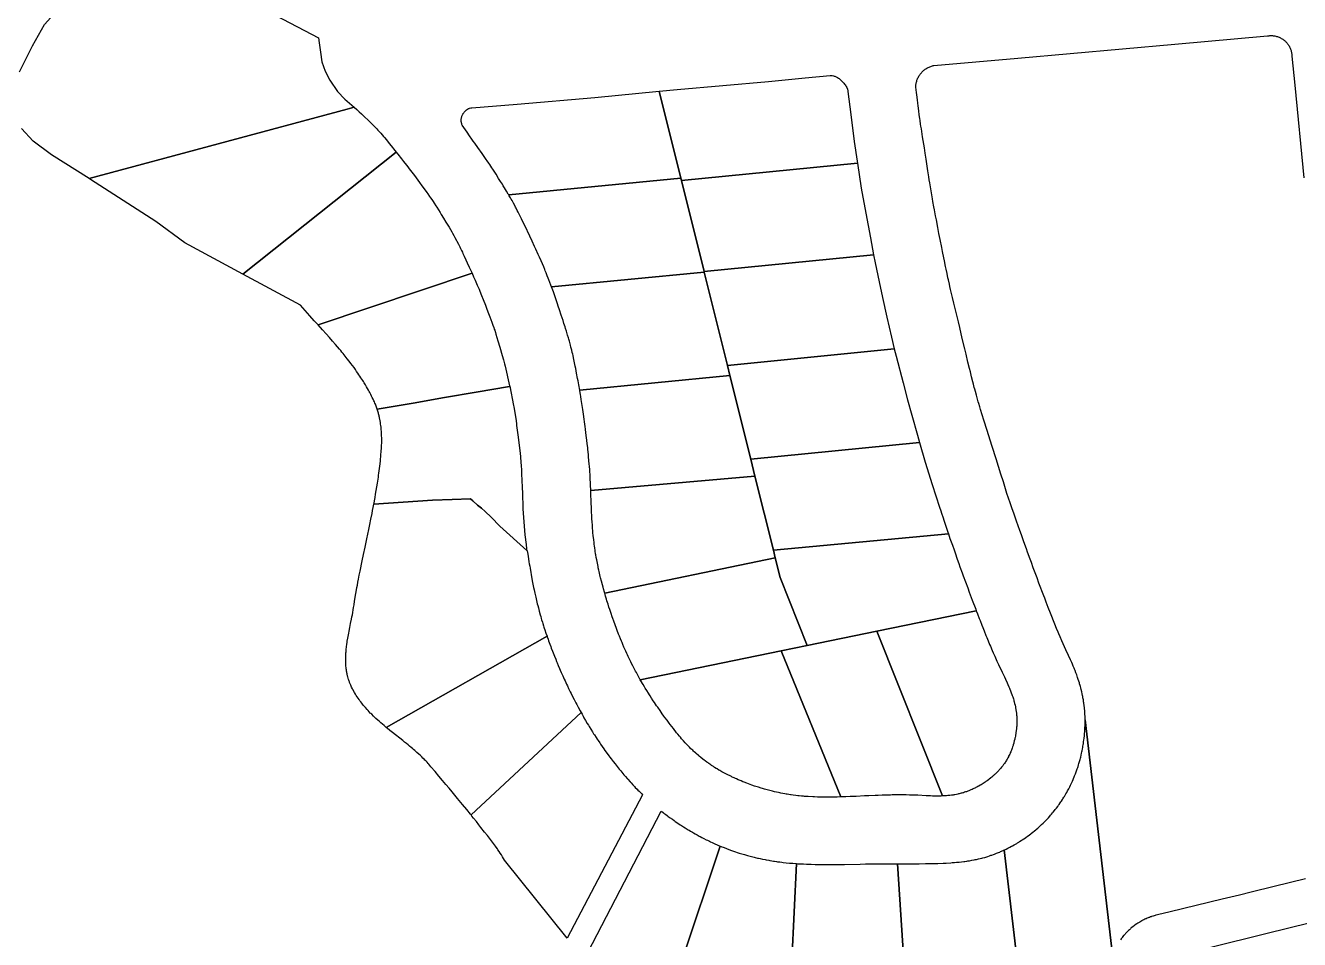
# Model space of a CAD drawing. Header units: metres. Extents: x 3 to 1005126, y 39 to 4383651.
# Drawn here: x 478113.9 to 478412.4, y 4366300.4 to 4366514.5 of the extents above; entities that cross this region are included whole.
import ezdxf

# ---------------------------------------------------------------- set-up
doc = ezdxf.new("R2010")
doc.units = ezdxf.units.M
doc.header["$MEASUREMENT"] = 0
doc.layers.add('TM_Llucmajor', color=7, linetype='Continuous')

msp = doc.modelspace()

# ---------------------------------------------------------------- linework, layer by layer
at = {"layer": 'TM_Llucmajor', "linetype": 'Continuous', "flags": 128}
for points in [[(478112.55, 4366503.67), (478115.55, 4366509.74), (478118.37, 4366514.74), (478123.51, 4366520.48), (478129.01, 4366525.66), (478133.28, 4366528.74), (478138.19, 4366531.25), (478140.49, 4366532.68), (478140.97, 4366533.46), (478182.6, 4366511.63), (478182.69, 4366510.42), (478183.04, 4366508.25), (478183.38, 4366506), (478184.16, 4366503.83), (478185.2, 4366501.66), (478187.03, 4366499.06), (478188.76, 4366497.24), (478190.95, 4366495.36), (478189.3, 4366494.91), (478128.89, 4366478.62), (478128.89, 4366478.62), (478120.06, 4366484.21), (478115.77, 4366487.42), (478113, 4366490.38)], [(478368.6, 4366296.74), (478362.14, 4366351.85), (478362.14, 4366352.01), (478362.14, 4366352.27), (478362.13, 4366352.65), (478362.11, 4366353.04), (478362.1, 4366353.23), (478362.07, 4366353.74), (478362.05, 4366354), (478362.02, 4366354.38), (478361.98, 4366354.77), (478361.96, 4366354.96), (478361.91, 4366355.34), (478361.88, 4366355.53), (478361.84, 4366355.82), (478361.81, 4366356.06), (478361.74, 4366356.53), (478361.65, 4366357), (478361.59, 4366357.31), (478361.55, 4366357.52), (478361.46, 4366357.94), (478361.36, 4366358.4), (478361.23, 4366358.92), (478361.13, 4366359.33), (478361.05, 4366359.64), (478360.99, 4366359.84), (478360.87, 4366360.25), (478360.81, 4366360.46), (478360.68, 4366360.86), (478360.55, 4366361.27), (478360.46, 4366361.54), (478360.4, 4366361.72), (478360.28, 4366362.07), (478360.18, 4366362.33), (478359.99, 4366362.85), (478359.79, 4366363.36), (478359.66, 4366363.7), (478359.56, 4366363.92), (478359.38, 4366364.38), (478359.16, 4366364.88), (478359.01, 4366365.22), (478358.72, 4366365.89), (478358.26, 4366366.9), (478357.66, 4366368.23), (478357.35, 4366368.9), (478356.72, 4366370.34), (478356.3, 4366371.31), (478356.02, 4366371.95), (478355.84, 4366372.38), (478355.48, 4366373.25), (478355.08, 4366374.22), (478354.04, 4366376.82), (478353.53, 4366378.12), (478353.02, 4366379.43), (478352.69, 4366380.3), (478352.46, 4366380.88), (478352.02, 4366382.05), (478351.8, 4366382.65), (478351.34, 4366383.86), (478350.9, 4366385.06), (478350.6, 4366385.86), (478350, 4366387.47), (478349.56, 4366388.68), (478349.27, 4366389.48), (478348.68, 4366391.1), (478348.39, 4366391.9), (478347.81, 4366393.52), (478347.23, 4366395.13), (478346.85, 4366396.21), (478346.09, 4366398.36), (478345.42, 4366400.28), (478345.08, 4366401.24), (478344.58, 4366402.69), (478343.84, 4366404.85), (478343, 4366407.55), (478342.44, 4366409.35), (478341.31, 4366412.94), (478340.39, 4366415.9), (478339.93, 4366417.38), (478339.23, 4366419.59), (478338.45, 4366422.04), (478338.06, 4366423.27), (478337.68, 4366424.5), (478337.49, 4366425.12), (478337.24, 4366425.94), (478337.12, 4366426.35), (478336.94, 4366426.97), (478336.68, 4366427.9), (478336.44, 4366428.75), (478336.29, 4366429.32), (478336.19, 4366429.71), (478335.99, 4366430.47), (478335.84, 4366431.04), (478335.55, 4366432.19), (478335.27, 4366433.34), (478335.08, 4366434.1), (478334.71, 4366435.64), (478334.26, 4366437.48), (478333.97, 4366438.71), (478333.38, 4366441.17), (478332.77, 4366443.75), (478332.46, 4366445.04), (478332.46, 4366445.04), (478332, 4366446.97), (478331.39, 4366449.48), (478331.08, 4366450.74), (478330.79, 4366452), (478330.64, 4366452.62), (478330.47, 4366453.37), (478330.36, 4366453.87), (478330.13, 4366454.88), (478330.02, 4366455.38), (478329.81, 4366456.38), (478329.6, 4366457.38), (478329.46, 4366458.05), (478329.18, 4366459.39), (478329.04, 4366460.1), (478328.76, 4366461.52), (478328.57, 4366462.47), (478328.2, 4366464.36), (478327.92, 4366465.78), (478327.66, 4366467.16), (478327.3, 4366469), (478327.12, 4366469.92), (478326.86, 4366471.3), (478326.73, 4366471.99), (478326.5, 4366473.24), (478326.39, 4366473.87), (478326.22, 4366474.82), (478326.06, 4366475.76), (478325.98, 4366476.24), (478325.82, 4366477.18), (478325.74, 4366477.66), (478325.63, 4366478.37), (478325.52, 4366479.06), (478325.32, 4366480.45), (478324.91, 4366483.22), (478324.77, 4366484.14), (478324.7, 4366484.61), (478324.5, 4366485.86), (478324.09, 4366488.38), (478323.89, 4366489.63), (478323.79, 4366490.26), (478323.69, 4366490.93), (478323.62, 4366491.37), (478323.5, 4366492.26), (478323.44, 4366492.71), (478323.31, 4366493.6), (478323.2, 4366494.49), (478323.04, 4366495.68), (478322.96, 4366496.28), (478322.86, 4366497.11), (478322.71, 4366498.23), (478322.64, 4366498.78), (478322.48, 4366500.04), (478322.49, 4366500.24), (478322.51, 4366500.45), (478322.53, 4366500.65), (478322.56, 4366500.86), (478322.6, 4366501.06), (478322.65, 4366501.26), (478322.7, 4366501.46), (478322.77, 4366501.66), (478322.84, 4366501.85), (478322.92, 4366502.04), (478323, 4366502.23), (478323.09, 4366502.41), (478323.19, 4366502.59), (478323.3, 4366502.77), (478323.41, 4366502.94), (478323.53, 4366503.1), (478323.66, 4366503.27), (478323.79, 4366503.43), (478323.93, 4366503.58), (478324.07, 4366503.72), (478324.22, 4366503.87), (478324.38, 4366504), (478324.54, 4366504.13), (478324.7, 4366504.25), (478324.87, 4366504.37), (478325.05, 4366504.48), (478325.23, 4366504.58), (478325.41, 4366504.68), (478325.59, 4366504.76), (478325.78, 4366504.85), (478325.98, 4366504.92), (478326.17, 4366504.99), (478326.37, 4366505.04), (478326.57, 4366505.1), (478326.7, 4366505.13), (478346.42, 4366506.81), (478383.13, 4366510.1), (478404.85, 4366512.06), (478405.04, 4366512.09), (478405.24, 4366512.11), (478405.44, 4366512.12), (478405.64, 4366512.13), (478405.84, 4366512.13), (478406.03, 4366512.12), (478406.23, 4366512.1), (478406.43, 4366512.07), (478406.62, 4366512.04), (478406.82, 4366512), (478407.01, 4366511.95), (478407.2, 4366511.89), (478407.39, 4366511.82), (478407.57, 4366511.75), (478407.75, 4366511.67), (478407.93, 4366511.59), (478408.11, 4366511.49), (478408.28, 4366511.39), (478408.44, 4366511.28), (478408.6, 4366511.17), (478408.76, 4366511.05), (478408.92, 4366510.92), (478409.06, 4366510.79), (478409.2, 4366510.65), (478409.34, 4366510.5), (478409.47, 4366510.35), (478409.59, 4366510.2), (478409.71, 4366510.04), (478409.82, 4366509.87), (478409.92, 4366509.7), (478410.02, 4366509.53), (478410.11, 4366509.36), (478410.2, 4366509.17), (478410.27, 4366508.99), (478410.34, 4366508.8), (478410.4, 4366508.62), (478410.45, 4366508.42), (478410.5, 4366508.23), (478410.53, 4366508.04), (478410.56, 4366507.84), (478410.58, 4366507.64), (478410.6, 4366507.44), (478410.6, 4366507.32), (478411.27, 4366500.5), (478413.41, 4366478.83)], [(478346.26, 4366295.34), (478343.21, 4366321.33), (478343.21, 4366321.33), (478343.48, 4366321.46), (478343.67, 4366321.55), (478344.06, 4366321.74), (478344.35, 4366321.89), (478344.55, 4366321.99), (478344.93, 4366322.2), (478345.12, 4366322.3), (478345.5, 4366322.51), (478345.87, 4366322.73), (478346.12, 4366322.87), (478346.29, 4366322.97), (478346.62, 4366323.17), (478346.81, 4366323.29), (478347.18, 4366323.53), (478347.43, 4366323.7), (478347.76, 4366323.92), (478347.92, 4366324.03), (478348.29, 4366324.28), (478348.65, 4366324.54), (478348.83, 4366324.67), (478349.1, 4366324.87), (478349.45, 4366325.14), (478349.63, 4366325.28), (478349.89, 4366325.49), (478350.28, 4366325.8), (478350.62, 4366326.09), (478350.79, 4366326.23), (478351.04, 4366326.45), (478351.42, 4366326.78), (478351.78, 4366327.12), (478351.97, 4366327.29), (478352.29, 4366327.6), (478352.45, 4366327.76), (478352.68, 4366327.99), (478353.03, 4366328.35), (478353.38, 4366328.72), (478353.54, 4366328.9), (478353.88, 4366329.27), (478354.05, 4366329.46), (478354.29, 4366329.74), (478354.53, 4366330.02), (478354.68, 4366330.21), (478354.99, 4366330.59), (478355.14, 4366330.78), (478355.44, 4366331.16), (478355.73, 4366331.55), (478355.92, 4366331.82), (478356.05, 4366331.99), (478356.3, 4366332.35), (478356.48, 4366332.61), (478356.6, 4366332.79), (478356.84, 4366333.16), (478356.95, 4366333.34), (478357.18, 4366333.7), (478357.29, 4366333.87), (478357.48, 4366334.2), (478357.63, 4366334.45), (478357.85, 4366334.82), (478358.06, 4366335.2), (478358.16, 4366335.39), (478358.31, 4366335.68), (478358.54, 4366336.11), (478358.73, 4366336.5), (478358.83, 4366336.69), (478358.96, 4366336.98), (478359.17, 4366337.43), (478359.37, 4366337.87), (478359.46, 4366338.1), (478359.61, 4366338.45), (478359.7, 4366338.68), (478359.89, 4366339.15), (478359.98, 4366339.39), (478360.15, 4366339.87), (478360.32, 4366340.35), (478360.43, 4366340.67), (478360.5, 4366340.88), (478360.63, 4366341.31), (478360.71, 4366341.56), (478360.85, 4366342.04), (478360.98, 4366342.53), (478361.07, 4366342.86), (478361.12, 4366343.08), (478361.23, 4366343.52), (478361.34, 4366344.01), (478361.41, 4366344.34), (478361.46, 4366344.56), (478361.54, 4366345.01), (478361.6, 4366345.34), (478361.64, 4366345.56), (478361.72, 4366346.01), (478361.75, 4366346.23), (478361.81, 4366346.68), (478361.87, 4366347.12), (478361.91, 4366347.42), (478361.93, 4366347.62), (478361.98, 4366348.02), (478362.02, 4366348.48), (478362.04, 4366348.71), (478362.06, 4366349.05), (478362.1, 4366349.56), (478362.12, 4366350.08), (478362.13, 4366350.34), (478362.14, 4366350.85), (478362.15, 4366351.11), (478362.15, 4366351.49), (478362.14, 4366351.85), (478368.6, 4366296.74)], [(478244.66, 4366295.34), (478262.85, 4366330.46), (478262.99, 4366330.37), (478263.29, 4366330.13), (478263.49, 4366329.98), (478263.9, 4366329.66), (478264.21, 4366329.43), (478264.42, 4366329.28), (478264.83, 4366328.97), (478265.46, 4366328.52), (478265.88, 4366328.23), (478266.16, 4366328.03), (478266.73, 4366327.64), (478267.32, 4366327.26), (478267.61, 4366327.06), (478268.06, 4366326.78), (478268.5, 4366326.49), (478268.73, 4366326.36), (478269.18, 4366326.08), (478269.41, 4366325.94), (478269.75, 4366325.74), (478270.2, 4366325.47), (478270.43, 4366325.34), (478270.78, 4366325.14), (478271.3, 4366324.86), (478271.76, 4366324.6), (478272, 4366324.48), (478272.35, 4366324.29), (478272.87, 4366324.02), (478273.4, 4366323.75), (478273.67, 4366323.62), (478274.15, 4366323.39), (478274.39, 4366323.28), (478274.75, 4366323.11), (478275.29, 4366322.86), (478276.1, 4366322.5), (478276.69, 4366322.25), (478267.69, 4366295.34)], [(478267.69, 4366295.34), (478276.69, 4366322.25), (478276.92, 4366322.15), (478277.05, 4366322.1), (478277.34, 4366321.98), (478277.98, 4366321.73), (478278.31, 4366321.6), (478279.29, 4366321.24), (478279.53, 4366321.15), (478280.03, 4366320.98), (478280.27, 4366320.9), (478280.65, 4366320.77), (478281.14, 4366320.61), (478281.39, 4366320.53), (478281.76, 4366320.42), (478282.33, 4366320.25), (478282.83, 4366320.1), (478283.08, 4366320.03), (478284.03, 4366319.78), (478284.6, 4366319.64), (478284.88, 4366319.57), (478285.39, 4366319.45), (478285.64, 4366319.39), (478286.02, 4366319.3), (478286.6, 4366319.18), (478287.17, 4366319.07), (478287.46, 4366319.01), (478288.04, 4366318.91), (478288.33, 4366318.86), (478288.76, 4366318.79), (478289.13, 4366318.73), (478289.38, 4366318.69), (478289.88, 4366318.62), (478290.13, 4366318.58), (478290.62, 4366318.52), (478291.12, 4366318.46), (478291.45, 4366318.42), (478292.12, 4366318.35), (478292.87, 4366318.28), (478293.37, 4366318.23), (478293.7, 4366318.21), (478294.37, 4366318.16), (478294.57, 4366318.14), (478293.45, 4366295.34)], [(478319.66, 4366295.34), (478318.24, 4366318.09), (478318.24, 4366318.09), (478318.55, 4366318.09), (478319.46, 4366318.09), (478320.99, 4366318.09), (478322.51, 4366318.1), (478323.28, 4366318.11), (478324.8, 4366318.13), (478325.57, 4366318.15), (478326.71, 4366318.18), (478327.68, 4366318.2), (478328.88, 4366318.25), (478329.6, 4366318.28), (478330.68, 4366318.34), (478331.04, 4366318.37), (478331.58, 4366318.41), (478332.06, 4366318.45), (478332.3, 4366318.48), (478332.66, 4366318.51), (478333.2, 4366318.57), (478333.73, 4366318.63), (478334, 4366318.67), (478334.48, 4366318.74), (478334.71, 4366318.77), (478335.07, 4366318.83), (478335.6, 4366318.92), (478336.13, 4366319.02), (478336.39, 4366319.07), (478336.74, 4366319.14), (478336.92, 4366319.18), (478337.18, 4366319.24), (478337.58, 4366319.33), (478337.93, 4366319.42), (478338.16, 4366319.48), (478338.63, 4366319.61), (478338.86, 4366319.68), (478339.33, 4366319.82), (478339.79, 4366319.97), (478340.1, 4366320.08), (478340.3, 4366320.14), (478340.71, 4366320.29), (478340.94, 4366320.38), (478341.39, 4366320.55), (478341.84, 4366320.73), (478342.14, 4366320.86), (478342.34, 4366320.94), (478342.97, 4366321.22), (478343.21, 4366321.33), (478346.26, 4366295.34)], [(478293.45, 4366295.34), (478294.57, 4366318.14), (478294.87, 4366318.12), (478294.94, 4366318.12), (478295.2, 4366318.1), (478295.87, 4366318.07), (478296.21, 4366318.05), (478296.88, 4366318.02), (478297.54, 4366318), (478297.99, 4366317.99), (478298.88, 4366317.96), (478299.34, 4366317.96), (478300.26, 4366317.94), (478303.02, 4366317.94), (478303.94, 4366317.95), (478304.55, 4366317.95), (478305.77, 4366317.97), (478309.44, 4366318.03), (478310.67, 4366318.05), (478311.28, 4366318.05), (478311.85, 4366318.06), (478312.99, 4366318.07), (478314.13, 4366318.07), (478316.42, 4366318.08), (478318.24, 4366318.09), (478319.66, 4366295.34)], [(478413.74, 4366314.54), (478406.45, 4366312.76), (478401.04, 4366311.44), (478398.34, 4366310.78), (478394.28, 4366309.79), (478388.2, 4366308.32), (478382.11, 4366306.84), (478379.07, 4366306.11), (478378.74, 4366306.03), (478378.58, 4366305.99), (478378.34, 4366305.92), (478378.1, 4366305.85), (478377.98, 4366305.81), (478377.74, 4366305.74), (478377.62, 4366305.7), (478377.44, 4366305.64), (478377.21, 4366305.55), (478377.09, 4366305.51), (478376.92, 4366305.44), (478376.66, 4366305.34), (478376.44, 4366305.24), (478376.32, 4366305.19), (478376.15, 4366305.11), (478375.9, 4366304.99), (478375.66, 4366304.86), (478375.53, 4366304.8), (478375.41, 4366304.73), (478375.18, 4366304.6), (478374.94, 4366304.46), (478374.78, 4366304.36), (478374.68, 4366304.3), (478374.48, 4366304.17), (478374.25, 4366304.02), (478374.1, 4366303.92), (478373.8, 4366303.7), (478373.66, 4366303.6), (478373.37, 4366303.37), (478373.08, 4366303.14), (478372.9, 4366302.98), (478372.77, 4366302.88), (478372.53, 4366302.66), (478372.32, 4366302.46), (478372.21, 4366302.36), (478372.06, 4366302.21), (478371.83, 4366301.98), (478371.61, 4366301.74), (478371.5, 4366301.62), (478371.28, 4366301.38), (478371.17, 4366301.26), (478371.02, 4366301.07), (478370.81, 4366300.82), (478370.72, 4366300.69), (478370.57, 4366300.49), (478370.42, 4366300.29)], [(478378.68, 4366295.34), (478404.48, 4366301.73), (478425.45, 4366306.91)]]:
    msp.add_lwpolyline(points, dxfattribs=at)
for points in [[(478267.47, 4366478.7), (478262.4, 4366499.11), (478266.61, 4366499.52), (478287.96, 4366501.37), (478296.58, 4366502.26), (478302.41, 4366502.78), (478302.57, 4366502.78), (478302.74, 4366502.77), (478302.9, 4366502.75), (478303.22, 4366502.69), (478303.38, 4366502.65), (478303.54, 4366502.6), (478303.7, 4366502.54), (478303.85, 4366502.48), (478304, 4366502.4), (478304.14, 4366502.33), (478304.42, 4366502.15), (478304.55, 4366502.05), (478304.68, 4366501.94), (478304.92, 4366501.72), (478304.99, 4366501.63), (478305.16, 4366501.48), (478305.32, 4366501.31), (478305.64, 4366500.95), (478305.79, 4366500.77), (478305.93, 4366500.58), (478306.07, 4366500.38), (478306.2, 4366500.18), (478306.32, 4366499.98), (478306.44, 4366499.77), (478306.51, 4366499.63), (478307.33, 4366493.02), (478308.05, 4366487.29), (478308.74, 4366482.69), (478308.81, 4366482.25), (478267.6, 4366478.17), (478267.47, 4366478.7)], [(478227.14, 4366474.79), (478227.04, 4366474.97), (478226.6, 4366475.72), (478226.15, 4366476.46), (478225.84, 4366476.96), (478225.64, 4366477.29), (478225.23, 4366477.94), (478224.77, 4366478.67), (478224.16, 4366479.63), (478223.85, 4366480.12), (478223.39, 4366480.83), (478223.15, 4366481.19), (478222.68, 4366481.91), (478222.44, 4366482.26), (478222.08, 4366482.79), (478221.84, 4366483.14), (478220.88, 4366484.52), (478219.9, 4366485.89), (478219.17, 4366486.92), (478218.81, 4366487.43), (478218.52, 4366487.84), (478217.95, 4366488.66), (478217.38, 4366489.49), (478216.24, 4366491.14), (478216.18, 4366491.28), (478216.13, 4366491.43), (478216.02, 4366492.03), (478216.01, 4366492.18), (478216.01, 4366492.34), (478216.01, 4366492.49), (478216.03, 4366492.64), (478216.05, 4366492.8), (478216.08, 4366492.95), (478216.12, 4366493.1), (478216.16, 4366493.24), (478216.22, 4366493.38), (478216.28, 4366493.53), (478216.35, 4366493.66), (478216.42, 4366493.8), (478216.5, 4366493.93), (478216.59, 4366494.05), (478216.69, 4366494.17), (478216.79, 4366494.29), (478216.9, 4366494.4), (478216.97, 4366494.47), (478217.07, 4366494.57), (478217.17, 4366494.66), (478217.27, 4366494.74), (478217.49, 4366494.9), (478217.73, 4366495.02), (478217.86, 4366495.07), (478217.98, 4366495.12), (478218.24, 4366495.18), (478218.38, 4366495.2), (478218.51, 4366495.22), (478229.09, 4366496.06), (478247.33, 4366497.65), (478262.4, 4366499.11), (478267.47, 4366478.7), (478227.14, 4366474.79)], [(478164.87, 4366456.24), (478151.24, 4366463.58), (478144.46, 4366468.57), (478129.17, 4366478.44), (478128.89, 4366478.62), (478189.3, 4366494.91), (478190.95, 4366495.36), (478191.55, 4366494.82), (478191.82, 4366494.57), (478192.1, 4366494.3), (478192.67, 4366493.78), (478193.23, 4366493.24), (478194.34, 4366492.16), (478194.98, 4366491.53), (478195.29, 4366491.21), (478195.76, 4366490.74), (478196.23, 4366490.26), (478196.46, 4366490.01), (478196.76, 4366489.68), (478196.91, 4366489.52), (478197.14, 4366489.27), (478197.47, 4366488.9), (478197.82, 4366488.5), (478198.04, 4366488.24), (478198.49, 4366487.7), (478199.15, 4366486.89), (478199.59, 4366486.34), (478200.46, 4366485.24), (478200.76, 4366484.86), (478164.87, 4366456.24)], [(478182.47, 4366444.34), (478181.56, 4366445.34), (478180.54, 4366446.48), (478180.01, 4366447.08), (478179.47, 4366447.69), (478178.91, 4366448.32), (478178.34, 4366448.98), (478164.87, 4366456.24), (478200.76, 4366484.86), (478201.14, 4366484.38), (478202.05, 4366483.23), (478202.51, 4366482.65), (478203.19, 4366481.78), (478203.52, 4366481.35), (478203.83, 4366480.95), (478204.44, 4366480.15), (478205.04, 4366479.35), (478205.44, 4366478.82), (478206.23, 4366477.75), (478206.81, 4366476.96), (478207.1, 4366476.56), (478207.96, 4366475.36), (478208.17, 4366475.06), (478208.6, 4366474.46), (478208.8, 4366474.16), (478209.12, 4366473.7), (478209.43, 4366473.23), (478209.64, 4366472.91), (478210.05, 4366472.28), (478210.26, 4366471.96), (478210.66, 4366471.32), (478211.06, 4366470.67), (478211.33, 4366470.24), (478211.86, 4366469.38), (478212.43, 4366468.42), (478212.72, 4366467.94), (478213.15, 4366467.22), (478213.78, 4366466.14), (478213.94, 4366465.86), (478214.25, 4366465.29), (478214.49, 4366464.86), (478215.34, 4366463.26), (478215.67, 4366462.61), (478215.84, 4366462.28), (478216.08, 4366461.79), (478216.28, 4366461.36), (478216.42, 4366461.07), (478216.69, 4366460.49), (478217.09, 4366459.62), (478217.43, 4366458.88), (478217.89, 4366457.87), (478218.53, 4366456.45), (478182.47, 4366444.34)], [(478272.9, 4366456.87), (478267.6, 4366478.17), (478308.81, 4366482.25), (478309.72, 4366476.41), (478310.76, 4366470.56), (478311.85, 4366464.77), (478312.61, 4366460.73), (478272.9, 4366456.87)], [(478237.16, 4366453.26), (478237.01, 4366453.68), (478236.56, 4366454.88), (478236.4, 4366455.28), (478236.17, 4366455.88), (478235.89, 4366456.58), (478235.7, 4366457.04), (478235.57, 4366457.35), (478235.32, 4366457.96), (478234.72, 4366459.34), (478234.32, 4366460.26), (478234.04, 4366460.87), (478233.49, 4366462.08), (478233.2, 4366462.7), (478232.63, 4366463.94), (478232.05, 4366465.17), (478230.88, 4366467.63), (478230.37, 4366468.68), (478230.12, 4366469.2), (478229.73, 4366469.99), (478229.34, 4366470.77), (478229.14, 4366471.16), (478228.88, 4366471.67), (478228.74, 4366471.93), (478228.54, 4366472.32), (478228.23, 4366472.89), (478227.91, 4366473.46), (478227.7, 4366473.84), (478227.55, 4366474.09), (478227.26, 4366474.6), (478227.14, 4366474.79), (478267.47, 4366478.7), (478267.6, 4366478.17), (478272.9, 4366456.87), (478272.94, 4366456.72), (478237.16, 4366453.26)], [(478272.94, 4366456.72), (478272.9, 4366456.87), (478312.61, 4366460.73), (478312.95, 4366458.89), (478313.89, 4366454.45), (478314.72, 4366450.78), (478315.71, 4366446.19), (478316.78, 4366441.51), (478317.46, 4366438.77), (478278.37, 4366434.87), (478272.94, 4366456.72)], [(478227.31, 4366430.04), (478227.33, 4366429.95), (478219.5, 4366428.61), (478212.11, 4366427.31), (478204.72, 4366426.05), (478196.32, 4366424.61), (478196.25, 4366424.83), (478196.17, 4366425.07), (478196.08, 4366425.31), (478195.98, 4366425.55), (478195.89, 4366425.79), (478195.78, 4366426.04), (478195.67, 4366426.29), (478195.55, 4366426.55), (478195.35, 4366426.97), (478195.15, 4366427.38), (478195.01, 4366427.66), (478194.83, 4366428.02), (478194.57, 4366428.5), (478194.43, 4366428.77), (478194.26, 4366429.08), (478194.06, 4366429.43), (478193.83, 4366429.83), (478193.57, 4366430.28), (478193.26, 4366430.79), (478193.1, 4366431.06), (478192.92, 4366431.35), (478192.72, 4366431.65), (478192.52, 4366431.97), (478192.29, 4366432.31), (478192.05, 4366432.67), (478191.79, 4366433.06), (478191.51, 4366433.46), (478191.21, 4366433.89), (478190.89, 4366434.34), (478190.54, 4366434.82), (478190.16, 4366435.33), (478189.75, 4366435.86), (478189.31, 4366436.43), (478188.83, 4366437.03), (478188.32, 4366437.66), (478188.05, 4366437.99), (478187.77, 4366438.32), (478187.49, 4366438.66), (478186.99, 4366439.25), (478186.56, 4366439.75), (478185.87, 4366440.54), (478185.14, 4366441.38), (478184.35, 4366442.26), (478183.5, 4366443.2), (478182.47, 4366444.34), (478218.53, 4366456.45), (478218.92, 4366455.6), (478219.27, 4366454.84), (478219.44, 4366454.46), (478219.77, 4366453.7), (478219.93, 4366453.32), (478220.17, 4366452.74), (478220.38, 4366452.25), (478220.77, 4366451.26), (478221.15, 4366450.27), (478221.66, 4366448.94), (478221.92, 4366448.28), (478222.26, 4366447.39), (478222.73, 4366446.21), (478222.95, 4366445.62), (478223.18, 4366445.03), (478223.28, 4366444.73), (478223.44, 4366444.28), (478223.64, 4366443.71), (478223.76, 4366443.33), (478223.85, 4366443.08), (478224.01, 4366442.57), (478224.12, 4366442.19), (478224.36, 4366441.42), (478224.58, 4366440.65), (478225.02, 4366439.11), (478225.59, 4366437.16), (478225.87, 4366436.18), (478226.05, 4366435.53), (478226.14, 4366435.2), (478226.27, 4366434.71), (478227.31, 4366430.04)], [(478243.76, 4366429.06), (478243.54, 4366430.3), (478243.37, 4366431.21), (478243.26, 4366431.82), (478243.03, 4366433.04), (478242.82, 4366434.11), (478242.72, 4366434.65), (478242.56, 4366435.45), (478242.39, 4366436.26), (478242.3, 4366436.66), (478242.19, 4366437.19), (478242.13, 4366437.46), (478242.03, 4366437.86), (478241.89, 4366438.46), (478241.71, 4366439.16), (478241.59, 4366439.62), (478241.51, 4366439.94), (478241.34, 4366440.55), (478241.2, 4366441.02), (478241.11, 4366441.33), (478240.93, 4366441.94), (478240.65, 4366442.87), (478240.46, 4366443.48), (478240.33, 4366443.89), (478240.07, 4366444.71), (478239.87, 4366445.35), (478239.45, 4366446.62), (478239.02, 4366447.9), (478238.74, 4366448.75), (478238.54, 4366449.32), (478238.16, 4366450.45), (478237.59, 4366452.07), (478237.3, 4366452.87), (478237.16, 4366453.26), (478272.94, 4366456.72), (478278.37, 4366434.87), (478278.95, 4366432.53), (478243.76, 4366429.06)], [(478278.95, 4366432.53), (478278.37, 4366434.87), (478317.46, 4366438.77), (478317.88, 4366437.06), (478319.5, 4366430.75), (478320.56, 4366426.81), (478321.57, 4366423.18), (478322.86, 4366418.52), (478323.37, 4366416.79), (478283.83, 4366412.88), (478278.95, 4366432.53)], [(478246.36, 4366405.52), (478246.3, 4366406.91), (478246.28, 4366407.41), (478246.24, 4366408.17), (478246.2, 4366408.93), (478246.18, 4366409.3), (478246.14, 4366409.96), (478246.1, 4366410.39), (478246.04, 4366411.26), (478246.01, 4366411.7), (478245.93, 4366412.57), (478245.85, 4366413.44), (478245.8, 4366414.02), (478245.68, 4366415.17), (478245.63, 4366415.61), (478245.54, 4366416.47), (478245.43, 4366417.34), (478245.36, 4366417.92), (478245.22, 4366419.07), (478245.11, 4366419.94), (478245.03, 4366420.52), (478244.87, 4366421.67), (478244.79, 4366422.25), (478244.63, 4366423.4), (478244.46, 4366424.55), (478244.12, 4366426.86), (478244.01, 4366427.55), (478243.93, 4366428.01), (478243.78, 4366428.92), (478243.76, 4366429.06), (478278.95, 4366432.53), (478283.83, 4366412.88), (478284.82, 4366408.89), (478246.36, 4366405.52)], [(478227.33, 4366429.95), (478227.42, 4366429.97), (478228.29, 4366425.44), (478228.34, 4366425.13), (478228.84, 4366421.92), (478228.95, 4366421.12), (478228.99, 4366420.81), (478229.36, 4366418.02), (478229.8, 4366414.25), (478229.82, 4366414.07), (478229.86, 4366413.65), (478229.91, 4366413.02), (478229.96, 4366412.48), (478229.98, 4366412.12), (478230.03, 4366411.41), (478230.1, 4366410.34), (478230.14, 4366409.62), (478230.16, 4366409.14), (478230.21, 4366408.19), (478230.3, 4366406.03), (478230.34, 4366405.15), (478230.44, 4366401.26), (478230.89, 4366395.19), (478231.19, 4366392.88), (478231.31, 4366391.88), (478231.32, 4366391.76), (478231.34, 4366391.56), (478231.35, 4366391.51), (478225.05, 4366397.2), (478223.01, 4366399.27), (478221.64, 4366400.65), (478220.73, 4366401.38), (478219.79, 4366402.12), (478218.74, 4366403.1), (478218.2, 4366403.6), (478213.86, 4366403.45), (478209.27, 4366403.27), (478195.55, 4366402.37), (478195.58, 4366402.56), (478195.68, 4366403.1), (478195.82, 4366403.88), (478195.96, 4366404.7), (478196.1, 4366405.53), (478196.24, 4366406.4), (478196.38, 4366407.29), (478196.52, 4366408.21), (478196.59, 4366408.68), (478196.65, 4366409.16), (478196.72, 4366409.64), (478196.92, 4366411.26), (478196.98, 4366411.8), (478197.07, 4366412.53), (478197.11, 4366412.95), (478197.16, 4366413.43), (478197.21, 4366413.97), (478197.26, 4366414.6), (478197.28, 4366414.93), (478197.3, 4366415.29), (478197.32, 4366415.67), (478197.34, 4366416.08), (478197.37, 4366416.76), (478197.37, 4366417.72), (478197.37, 4366417.98), (478197.36, 4366418.25), (478197.35, 4366418.53), (478197.34, 4366418.82), (478197.32, 4366419.12), (478197.31, 4366419.43), (478197.28, 4366419.74), (478197.25, 4366420.07), (478197.22, 4366420.41), (478197.18, 4366420.75), (478197.13, 4366421.11), (478197.08, 4366421.48), (478197.02, 4366421.86), (478196.94, 4366422.25), (478196.9, 4366422.45), (478196.86, 4366422.65), (478196.82, 4366422.86), (478196.77, 4366423.06), (478196.72, 4366423.27), (478196.66, 4366423.49), (478196.6, 4366423.7), (478196.54, 4366423.92), (478196.47, 4366424.14), (478196.32, 4366424.61), (478196.33, 4366424.61), (478204.72, 4366426.05), (478212.11, 4366427.31), (478219.5, 4366428.61), (478227.33, 4366429.95)], [(478284.82, 4366408.89), (478283.83, 4366412.88), (478323.37, 4366416.79), (478324.72, 4366412.21), (478326.33, 4366406.99), (478328.08, 4366401.63), (478328.34, 4366400.81), (478328.52, 4366400.27), (478328.87, 4366399.19), (478329.05, 4366398.64), (478330.01, 4366395.76), (478330.14, 4366395.37), (478289.14, 4366391.54), (478284.82, 4366408.89)], [(478249.61, 4366381.5), (478249.54, 4366381.76), (478249.33, 4366382.51), (478249.22, 4366382.88), (478249.07, 4366383.45), (478248.85, 4366384.3), (478248.66, 4366385.06), (478248.57, 4366385.44), (478248.31, 4366386.58), (478248.24, 4366386.86), (478248.12, 4366387.44), (478248.06, 4366387.72), (478247.97, 4366388.15), (478247.82, 4366388.92), (478247.75, 4366389.3), (478247.64, 4366389.87), (478247.54, 4366390.45), (478247.49, 4366390.74), (478247.4, 4366391.31), (478247.36, 4366391.6), (478247.29, 4366392.03), (478247.21, 4366392.61), (478247.17, 4366392.9), (478247.12, 4366393.34), (478247.04, 4366393.99), (478246.98, 4366394.55), (478246.94, 4366394.93), (478246.86, 4366395.68), (478246.83, 4366396.06), (478246.77, 4366396.81), (478246.72, 4366397.57), (478246.68, 4366398.07), (478246.62, 4366399.08), (478246.59, 4366399.84), (478246.56, 4366400.34), (478246.52, 4366401.35), (478246.46, 4366402.86), (478246.38, 4366404.89), (478246.36, 4366405.52), (478284.82, 4366408.89), (478289.14, 4366391.54), (478289.57, 4366389.78), (478249.61, 4366381.5)], [(478220.73, 4366401.38), (478221.64, 4366400.65), (478223.01, 4366399.27), (478225.05, 4366397.2), (478231.35, 4366391.51), (478231.34, 4366391.56), (478231.48, 4366391.43), (478231.6, 4366390.66), (478231.76, 4366389.57), (478231.88, 4366388.84), (478231.95, 4366388.35), (478232.05, 4366387.8), (478232.12, 4366387.38), (478232.29, 4366386.37), (478232.38, 4366385.86), (478232.66, 4366384.36), (478232.74, 4366383.98), (478232.89, 4366383.22), (478232.96, 4366382.85), (478233.08, 4366382.29), (478233.24, 4366381.54), (478233.33, 4366381.16), (478233.45, 4366380.6), (478233.65, 4366379.76), (478233.83, 4366379.01), (478233.92, 4366378.64), (478234.07, 4366378.08), (478234.29, 4366377.25), (478234.52, 4366376.42), (478234.63, 4366376), (478234.76, 4366375.57), (478234.84, 4366375.28), (478235.02, 4366374.7), (478235.1, 4366374.42), (478235.28, 4366373.84), (478235.39, 4366373.51), (478235.47, 4366373.27), (478235.59, 4366372.89), (478235.84, 4366372.13), (478236.1, 4366371.39), (478198.44, 4366350.06), (478198.29, 4366350.18), (478197.94, 4366350.47), (478197.58, 4366350.78), (478197.21, 4366351.1), (478196.83, 4366351.43), (478196.44, 4366351.78), (478196.04, 4366352.14), (478195.44, 4366352.71), (478195.03, 4366353.12), (478194.82, 4366353.32), (478194.71, 4366353.41), (478194.19, 4366353.98), (478193.98, 4366354.21), (478193.56, 4366354.69), (478193.34, 4366354.94), (478193.13, 4366355.2), (478192.91, 4366355.46), (478192.7, 4366355.73), (478192.48, 4366356.01), (478192.27, 4366356.3), (478192.06, 4366356.6), (478191.84, 4366356.9), (478191.63, 4366357.21), (478191.42, 4366357.54), (478191.22, 4366357.87), (478191.01, 4366358.21), (478190.61, 4366358.93), (478190.52, 4366359.12), (478190.32, 4366359.5), (478190.12, 4366359.94), (478190.05, 4366360.09), (478189.97, 4366360.29), (478189.86, 4366360.56), (478189.8, 4366360.71), (478189.74, 4366360.88), (478189.67, 4366361.08), (478189.6, 4366361.31), (478189.52, 4366361.58), (478189.44, 4366361.88), (478189.4, 4366362.04), (478189.36, 4366362.21), (478189.31, 4366362.39), (478189.27, 4366362.59), (478189.23, 4366362.8), (478189.19, 4366363.02), (478189.15, 4366363.26), (478189.11, 4366363.52), (478189.07, 4366363.79), (478189.04, 4366364.09), (478189.01, 4366364.4), (478188.98, 4366364.74), (478188.96, 4366365.09), (478188.95, 4366365.48), (478188.95, 4366366.31), (478188.96, 4366366.54), (478188.96, 4366366.77), (478188.97, 4366367.01), (478188.99, 4366367.26), (478189, 4366367.52), (478189.02, 4366367.78), (478189.08, 4366368.34), (478189.14, 4366368.94), (478189.22, 4366369.58), (478189.27, 4366369.91), (478189.32, 4366370.26), (478189.44, 4366370.98), (478189.51, 4366371.36), (478189.65, 4366372.16), (478189.73, 4366372.58), (478189.91, 4366373.47), (478190.1, 4366374.41), (478190.3, 4366375.42), (478190.41, 4366375.93), (478190.51, 4366376.46), (478190.61, 4366377.01), (478190.71, 4366377.57), (478190.81, 4366378.15), (478190.86, 4366378.44), (478190.9, 4366378.74), (478191.03, 4366379.6), (478191.17, 4366380.46), (478191.26, 4366381.03), (478191.39, 4366381.79), (478191.57, 4366382.81), (478191.68, 4366383.39), (478191.8, 4366384.06), (478191.94, 4366384.82), (478192.11, 4366385.68), (478192.31, 4366386.68), (478192.54, 4366387.81), (478192.56, 4366387.9), (478192.8, 4366389.1), (478193.11, 4366390.58), (478193.47, 4366392.28), (478193.88, 4366394.21), (478194.35, 4366396.42), (478194.59, 4366397.6), (478194.85, 4366398.85), (478195.12, 4366400.19), (478195.26, 4366400.88), (478195.4, 4366401.6), (478195.54, 4366402.34), (478195.55, 4366402.37), (478209.27, 4366403.27), (478213.86, 4366403.45), (478218.2, 4366403.6), (478218.74, 4366403.1), (478219.79, 4366402.12), (478220.73, 4366401.38)], [(478289.57, 4366389.78), (478289.14, 4366391.54), (478330.14, 4366395.37), (478330.5, 4366394.33), (478331.06, 4366392.72), (478331.44, 4366391.64), (478331.69, 4366390.92), (478332.2, 4366389.49), (478332.58, 4366388.42), (478332.84, 4366387.71), (478333.35, 4366386.28), (478333.61, 4366385.57), (478334.14, 4366384.14), (478334.66, 4366382.72), (478335.01, 4366381.77), (478335.72, 4366379.87), (478336.53, 4366377.74), (478336.66, 4366377.39), (478313.37, 4366372.6), (478297.03, 4366369.24), (478290.72, 4366385.17), (478289.57, 4366389.78)], [(478257.96, 4366361.21), (478257.87, 4366361.37), (478257.53, 4366361.98), (478257.36, 4366362.28), (478257.03, 4366362.89), (478256.86, 4366363.2), (478256.62, 4366363.66), (478256.38, 4366364.13), (478256.22, 4366364.44), (478255.9, 4366365.06), (478255.75, 4366365.38), (478255.44, 4366366.01), (478255.14, 4366366.64), (478254.94, 4366367.06), (478254.81, 4366367.34), (478254.56, 4366367.91), (478254.41, 4366368.23), (478254.13, 4366368.87), (478253.86, 4366369.51), (478253.67, 4366369.94), (478253.55, 4366370.23), (478253.32, 4366370.8), (478253.06, 4366371.45), (478252.88, 4366371.89), (478252.54, 4366372.76), (478252.38, 4366373.19), (478252.05, 4366374.07), (478251.73, 4366374.95), (478251.53, 4366375.54), (478251.39, 4366375.93), (478251.12, 4366376.72), (478250.79, 4366377.71), (478250.62, 4366378.2), (478250.39, 4366378.95), (478250.15, 4366379.69), (478250.04, 4366380.07), (478249.81, 4366380.82), (478249.7, 4366381.19), (478249.61, 4366381.5), (478289.57, 4366389.78), (478290.72, 4366385.17), (478297.03, 4366369.24), (478290.94, 4366367.99), (478257.96, 4366361.21)], [(478328.73, 4366333.99), (478313.37, 4366372.6), (478336.66, 4366377.39), (478336.93, 4366376.67), (478337.34, 4366375.6), (478337.55, 4366375.07), (478337.96, 4366374.01), (478338.17, 4366373.48), (478338.49, 4366372.68), (478338.91, 4366371.62), (478339.13, 4366371.1), (478339.45, 4366370.3), (478339.78, 4366369.51), (478339.95, 4366369.12), (478340.4, 4366368.07), (478340.62, 4366367.55), (478340.97, 4366366.76), (478341.32, 4366365.98), (478341.49, 4366365.59), (478341.85, 4366364.82), (478342.03, 4366364.43), (478342.3, 4366363.85), (478342.7, 4366363.01), (478343.23, 4366361.9), (478343.49, 4366361.35), (478343.88, 4366360.51), (478344.06, 4366360.08), (478344.31, 4366359.52), (478344.43, 4366359.24), (478344.77, 4366358.38), (478344.85, 4366358.16), (478345, 4366357.74), (478345.08, 4366357.53), (478345.19, 4366357.21), (478345.34, 4366356.73), (478345.44, 4366356.41), (478345.48, 4366356.25), (478345.55, 4366356.01), (478345.63, 4366355.68), (478345.73, 4366355.28), (478345.81, 4366354.91), (478345.88, 4366354.58), (478345.91, 4366354.42), (478345.95, 4366354.17), (478346.01, 4366353.8), (478346.05, 4366353.42), (478346.08, 4366353.24), (478346.09, 4366353.04), (478346.1, 4366352.92), (478346.12, 4366352.66), (478346.13, 4366352.53), (478346.14, 4366352.27), (478346.15, 4366352.02), (478346.16, 4366351.84), (478346.16, 4366351.5), (478346.15, 4366351.11), (478346.15, 4366350.86), (478346.14, 4366350.68), (478346.12, 4366350.34), (478346.1, 4366350.08), (478346.08, 4366349.91), (478346.05, 4366349.56), (478346.03, 4366349.39), (478345.93, 4366348.71), (478345.9, 4366348.48), (478345.87, 4366348.33), (478345.81, 4366348.02), (478345.75, 4366347.69), (478345.71, 4366347.52), (478345.66, 4366347.27), (478345.57, 4366346.9), (478345.47, 4366346.53), (478345.42, 4366346.34), (478345.32, 4366345.98), (478345.26, 4366345.79), (478345.17, 4366345.52), (478345.05, 4366345.16), (478344.98, 4366344.98), (478344.88, 4366344.71), (478344.77, 4366344.44), (478344.72, 4366344.31), (478344.62, 4366344.08), (478344.57, 4366343.96), (478344.49, 4366343.79), (478344.37, 4366343.53), (478344.24, 4366343.28), (478344.17, 4366343.15), (478344.04, 4366342.9), (478343.97, 4366342.77), (478343.86, 4366342.59), (478343.75, 4366342.39), (478343.66, 4366342.25), (478343.5, 4366341.99), (478343.41, 4366341.86), (478343.24, 4366341.6), (478343.06, 4366341.35), (478342.94, 4366341.18), (478342.85, 4366341.07), (478342.68, 4366340.85), (478342.58, 4366340.73), (478342.39, 4366340.49), (478342.18, 4366340.25), (478342.04, 4366340.1), (478341.95, 4366339.99), (478341.76, 4366339.79), (478341.54, 4366339.56), (478341.4, 4366339.41), (478341.3, 4366339.31), (478341.1, 4366339.12), (478340.94, 4366338.98), (478340.84, 4366338.88), (478340.63, 4366338.7), (478340.53, 4366338.6), (478340.32, 4366338.42), (478340.1, 4366338.24), (478339.96, 4366338.12), (478339.66, 4366337.89), (478339.51, 4366337.78), (478339.21, 4366337.55), (478338.9, 4366337.34), (478338.77, 4366337.24), (478338.49, 4366337.05), (478338.28, 4366336.92), (478337.8, 4366336.62), (478337.56, 4366336.48), (478337.23, 4366336.29), (478337.06, 4366336.2), (478336.82, 4366336.07), (478336.56, 4366335.94), (478336.44, 4366335.87), (478335.93, 4366335.63), (478335.68, 4366335.52), (478335.42, 4366335.4), (478334.9, 4366335.2), (478334.7, 4366335.12), (478334.35, 4366334.99), (478334.17, 4366334.93), (478333.91, 4366334.84), (478333.64, 4366334.76), (478333.51, 4366334.72), (478333.24, 4366334.64), (478333.11, 4366334.61), (478332.9, 4366334.55), (478332.64, 4366334.49), (478332.5, 4366334.46), (478332.3, 4366334.41), (478331.99, 4366334.35), (478331.63, 4366334.28), (478331.38, 4366334.24), (478331.22, 4366334.21), (478330.89, 4366334.17), (478330.49, 4366334.12), (478330.16, 4366334.08), (478330, 4366334.07), (478329.67, 4366334.04), (478329.34, 4366334.02), (478328.73, 4366333.99)], [(478218.31, 4366329.55), (478218.16, 4366329.73), (478217.3, 4366330.79), (478216.31, 4366332), (478215.17, 4366333.38), (478213.87, 4366334.95), (478213.17, 4366335.79), (478212.43, 4366336.68), (478211.64, 4366337.62), (478210.79, 4366338.63), (478209.88, 4366339.7), (478208.92, 4366340.84), (478208.67, 4366341.14), (478208.41, 4366341.43), (478208.24, 4366341.62), (478208, 4366341.88), (478207.68, 4366342.21), (478207.5, 4366342.4), (478207.29, 4366342.62), (478207.04, 4366342.86), (478206.76, 4366343.14), (478206.43, 4366343.45), (478206.05, 4366343.8), (478205.62, 4366344.19), (478205.38, 4366344.4), (478205.13, 4366344.62), (478204.85, 4366344.86), (478204.56, 4366345.11), (478204.25, 4366345.37), (478203.91, 4366345.65), (478203.55, 4366345.95), (478203.17, 4366346.27), (478202.75, 4366346.6), (478202.31, 4366346.96), (478199.93, 4366348.84), (478199.3, 4366349.35), (478198.63, 4366349.9), (478198.44, 4366350.06), (478236.1, 4366371.39), (478236.14, 4366371.27), (478236.34, 4366370.7), (478236.47, 4366370.33), (478236.75, 4366369.57), (478236.96, 4366369.01), (478237.1, 4366368.63), (478237.39, 4366367.88), (478237.53, 4366367.51), (478237.83, 4366366.76), (478238.13, 4366366.02), (478238.34, 4366365.53), (478238.47, 4366365.2), (478238.75, 4366364.54), (478239.05, 4366363.83), (478239.21, 4366363.48), (478239.44, 4366362.94), (478239.79, 4366362.15), (478240.15, 4366361.36), (478240.33, 4366360.96), (478240.7, 4366360.17), (478240.89, 4366359.78), (478241.17, 4366359.19), (478241.55, 4366358.41), (478241.74, 4366358.02), (478242.03, 4366357.44), (478242.47, 4366356.56), (478242.87, 4366355.79), (478243.08, 4366355.4), (478243.38, 4366354.82), (478243.85, 4366353.96), (478244.1, 4366353.51), (478218.31, 4366329.55)], [(478304.93, 4366333.75), (478290.94, 4366367.99), (478297.03, 4366369.24), (478313.37, 4366372.6), (478328.73, 4366333.99), (478328.43, 4366333.98), (478327.93, 4366333.97), (478327.1, 4366333.97), (478326.88, 4366333.98), (478326.44, 4366333.98), (478325.94, 4366334), (478325.61, 4366334.01), (478324.94, 4366334.04), (478322.94, 4366334.14), (478322.27, 4366334.17), (478321.93, 4366334.18), (478321.38, 4366334.2), (478321.01, 4366334.21), (478320.27, 4366334.22), (478319.91, 4366334.23), (478317.94, 4366334.23), (478316.97, 4366334.22), (478316.6, 4366334.21), (478315.87, 4366334.19), (478315.13, 4366334.17), (478314.64, 4366334.16), (478313.67, 4366334.12), (478312.94, 4366334.09), (478311.47, 4366334.03), (478310.5, 4366333.99), (478308.54, 4366333.9), (478307.08, 4366333.83), (478306.08, 4366333.8), (478304.93, 4366333.75)], [(478265.32, 4366350.25), (478264.95, 4366350.74), (478264.7, 4366351.06), (478264.21, 4366351.72), (478263.72, 4366352.39), (478263.48, 4366352.72), (478263.11, 4366353.23), (478262.57, 4366353.99), (478262.04, 4366354.76), (478261.77, 4366355.14), (478261.25, 4366355.92), (478260.99, 4366356.31), (478260.61, 4366356.89), (478260.27, 4366357.41), (478260.1, 4366357.68), (478259.85, 4366358.07), (478259.48, 4366358.66), (478259.11, 4366359.26), (478258.93, 4366359.56), (478258.61, 4366360.09), (478258.46, 4366360.36), (478258.22, 4366360.76), (478257.96, 4366361.21), (478290.94, 4366367.99), (478304.93, 4366333.75), (478304.83, 4366333.75), (478304.08, 4366333.73), (478303.71, 4366333.73), (478302.96, 4366333.71), (478302.59, 4366333.71), (478302.03, 4366333.7), (478301.28, 4366333.7), (478300.9, 4366333.71), (478300.34, 4366333.71), (478299.78, 4366333.72), (478299.5, 4366333.73), (478298.76, 4366333.76), (478298.38, 4366333.77), (478297.26, 4366333.83), (478296.42, 4366333.89), (478296.15, 4366333.92), (478295.73, 4366333.96), (478295.14, 4366334.01), (478294.85, 4366334.05), (478294.42, 4366334.1), (478293.76, 4366334.18), (478293.33, 4366334.24), (478293.11, 4366334.27), (478292.78, 4366334.32), (478292.35, 4366334.39), (478292.13, 4366334.43), (478291.81, 4366334.49), (478291.32, 4366334.58), (478290.89, 4366334.66), (478290.67, 4366334.7), (478290.35, 4366334.77), (478289.86, 4366334.88), (478289.38, 4366334.98), (478289.14, 4366335.04), (478288.91, 4366335.1), (478287.97, 4366335.34), (478287.65, 4366335.42), (478287.03, 4366335.6), (478286.56, 4366335.73), (478286.26, 4366335.83), (478285.64, 4366336.02), (478285.33, 4366336.12), (478284.72, 4366336.32), (478284.1, 4366336.54), (478283.7, 4366336.68), (478282.89, 4366336.98), (478282.3, 4366337.21), (478282, 4366337.33), (478281.57, 4366337.51), (478281.13, 4366337.69), (478280.91, 4366337.78), (478280.47, 4366337.98), (478280.26, 4366338.07), (478279.93, 4366338.22), (478279.5, 4366338.42), (478279.29, 4366338.52), (478278.97, 4366338.68), (478278.49, 4366338.91), (478277.86, 4366339.24), (478277.54, 4366339.41), (478277.08, 4366339.66), (478276.61, 4366339.93), (478276.38, 4366340.06), (478275.95, 4366340.32), (478275.76, 4366340.44), (478275.37, 4366340.68), (478275.09, 4366340.86), (478274.67, 4366341.14), (478274.46, 4366341.29), (478274.04, 4366341.58), (478273.83, 4366341.72), (478273.53, 4366341.94), (478273.12, 4366342.25), (478272.92, 4366342.4), (478272.62, 4366342.63), (478272.17, 4366342.99), (478271.78, 4366343.31), (478271.59, 4366343.47), (478271.01, 4366343.97), (478270.87, 4366344.1), (478270.59, 4366344.35), (478270.45, 4366344.48), (478270.24, 4366344.68), (478270, 4366344.91), (478269.83, 4366345.07), (478269.51, 4366345.39), (478269.35, 4366345.56), (478269.03, 4366345.88), (478268.71, 4366346.22), (478268.5, 4366346.44), (478268.09, 4366346.89), (478267.64, 4366347.4), (478267.34, 4366347.75), (478267.14, 4366347.98), (478266.75, 4366348.45), (478266.46, 4366348.81), (478266.26, 4366349.05), (478265.88, 4366349.53), (478265.7, 4366349.77), (478265.32, 4366350.25)], [(478245.14, 4366351.66), (478245.53, 4366351), (478245.8, 4366350.55), (478245.98, 4366350.26), (478246.34, 4366349.67), (478246.74, 4366349.02), (478247.02, 4366348.58), (478247.2, 4366348.3), (478247.58, 4366347.72), (478247.86, 4366347.29), (478248.05, 4366347.01), (478248.44, 4366346.44), (478248.63, 4366346.16), (478249.02, 4366345.59), (478249.41, 4366345.03), (478249.68, 4366344.66), (478250.21, 4366343.92), (478250.61, 4366343.37), (478250.82, 4366343.1), (478251.12, 4366342.7), (478251.58, 4366342.09), (478252.05, 4366341.48), (478252.29, 4366341.18), (478252.76, 4366340.59), (478253, 4366340.29), (478253.37, 4366339.85), (478253.86, 4366339.26), (478254.1, 4366338.97), (478254.48, 4366338.54), (478254.85, 4366338.1), (478255.04, 4366337.89), (478255.55, 4366337.32), (478255.81, 4366337.04), (478256.2, 4366336.62), (478256.59, 4366336.2), (478256.79, 4366336), (478257.19, 4366335.58), (478257.39, 4366335.38), (478257.69, 4366335.08), (478258, 4366334.77), (478258.2, 4366334.57), (478258.5, 4366334.29), (478240.85, 4366300.64), (478226.13, 4366318.96), (478225.67, 4366319.76), (478225.42, 4366320.16), (478225.16, 4366320.56), (478224.9, 4366320.97), (478224.62, 4366321.37), (478224.48, 4366321.58), (478224.18, 4366321.98), (478224.03, 4366322.19), (478222.61, 4366324.07), (478222.13, 4366324.7), (478221.48, 4366325.53), (478220.62, 4366326.63), (478220.13, 4366327.26), (478219.56, 4366327.98), (478218.9, 4366328.8), (478218.51, 4366329.29), (478218.31, 4366329.55), (478244.1, 4366353.51), (478244.31, 4366353.12), (478244.56, 4366352.67), (478244.76, 4366352.33), (478245.14, 4366351.66)]]:
    msp.add_lwpolyline(points, close=True, dxfattribs=at)

doc.saveas('drawing.dxf')
